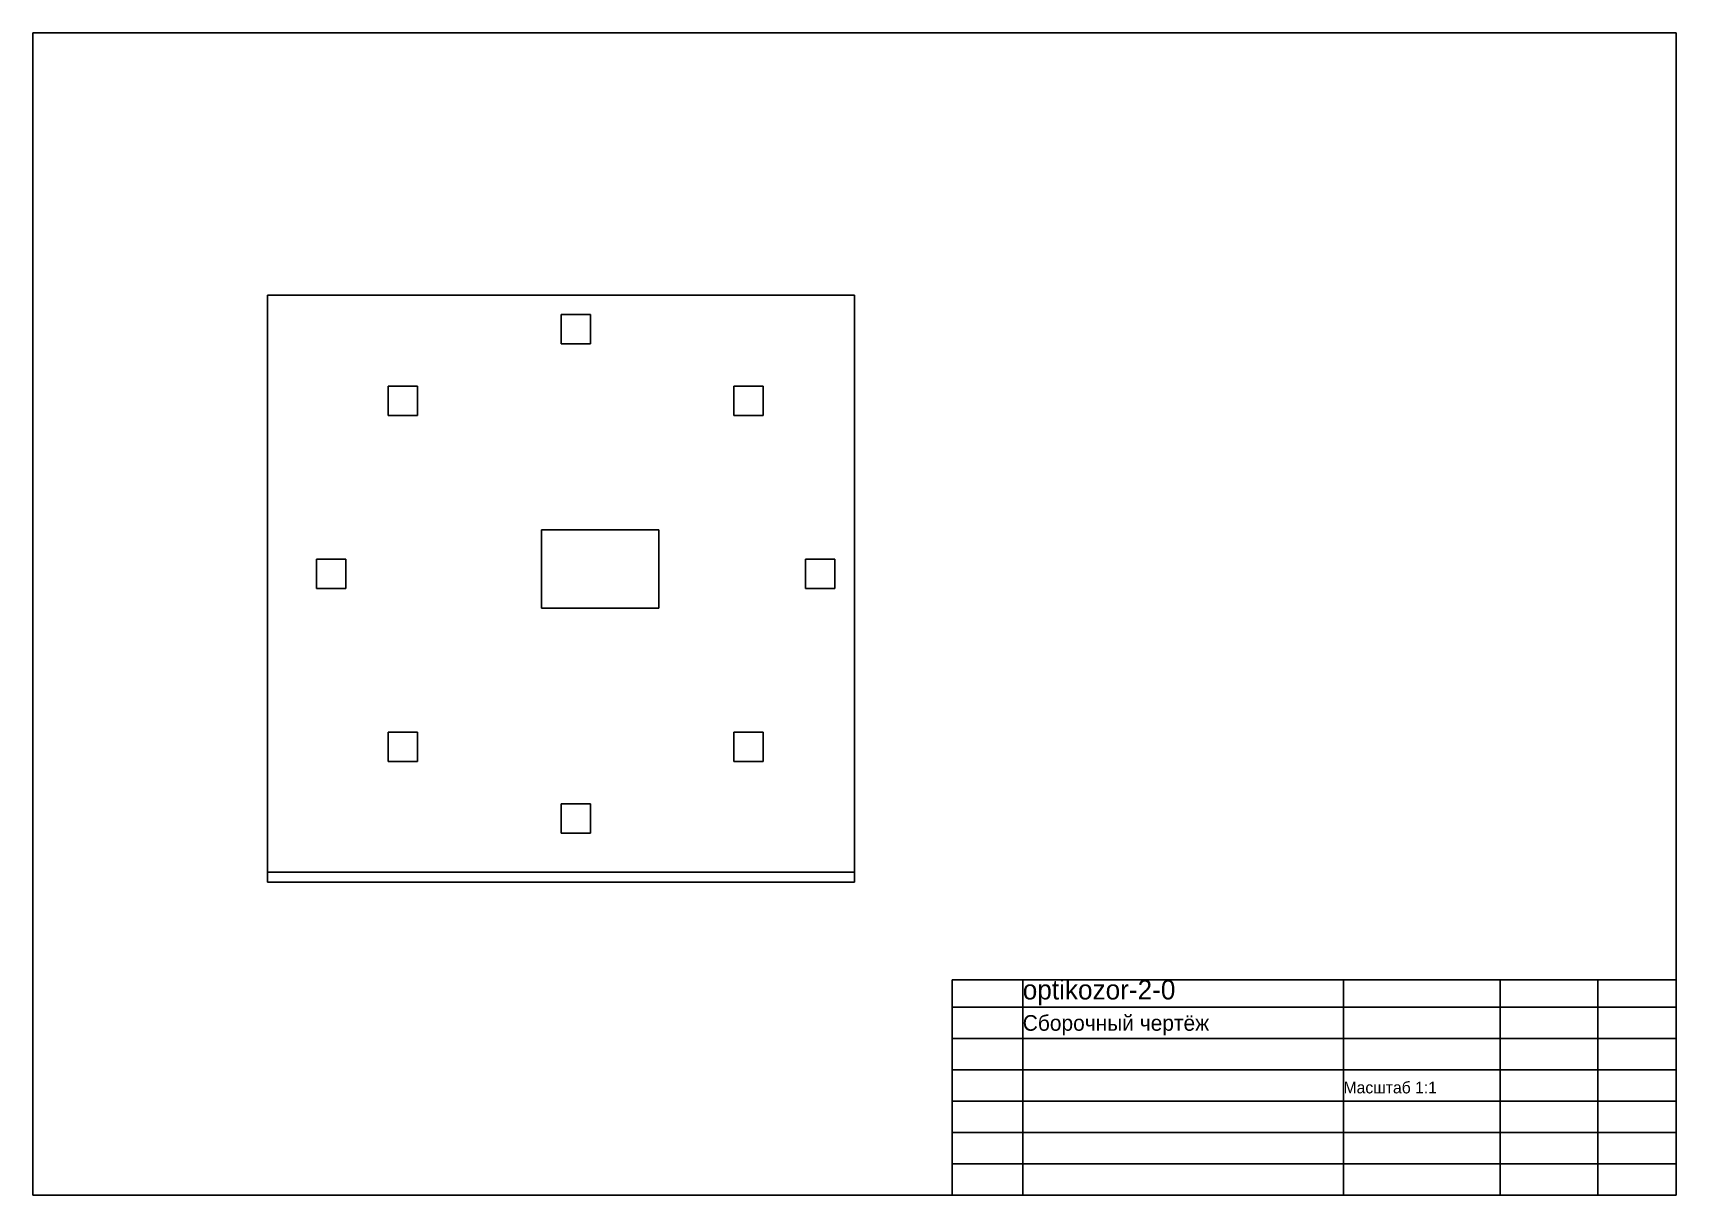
# Model space of a CAD drawing. Header units: metres. Extents: x 0 to 420, y 0 to 297.
import ezdxf

# ---------------------------------------------------------------- set-up
doc = ezdxf.new("R2010")
doc.units = ezdxf.units.M

msp = doc.modelspace()

# ---------------------------------------------------------------- linework, layer by layer
for p, q in [((420, 297), (0, 297)), ((0, 297), (0, 0)), ((420, 0), (420, 297)), ((210, 230), (60, 230)), ((60, 230), (60, 80)), ((210, 80), (210, 230)), ((142.5, 225), (135, 225)), ((135, 225), (135, 217.5)), ((142.5, 217.5), (142.5, 225)), ((135, 217.5), (142.5, 217.5)), ((98.31, 206.69), (90.81, 206.69)), ((90.81, 206.69), (90.81, 199.19)), ((98.31, 199.19), (98.31, 206.69)), ((186.69, 206.69), (179.19, 206.69)), ((179.19, 206.69), (179.19, 199.19)), ((186.69, 199.19), (186.69, 206.69)), ((90.81, 199.19), (98.31, 199.19)), ((179.19, 199.19), (186.69, 199.19)), ((160, 170), (130, 170)), ((130, 170), (130, 150)), ((160, 150), (160, 170)), ((80, 162.5), (72.5, 162.5)), ((72.5, 162.5), (72.5, 155)), ((80, 155), (80, 162.5)), ((205, 162.5), (197.5, 162.5)), ((197.5, 162.5), (197.5, 155)), ((205, 155), (205, 162.5)), ((72.5, 155), (80, 155)), ((197.5, 155), (205, 155)), ((130, 150), (160, 150)), ((98.31, 118.31), (90.81, 118.31)), ((90.81, 118.31), (90.81, 110.81)), ((98.31, 110.81), (98.31, 118.31)), ((186.69, 118.31), (179.19, 118.31)), ((179.19, 118.31), (179.19, 110.81)), ((186.69, 110.81), (186.69, 118.31)), ((90.81, 110.81), (98.31, 110.81)), ((179.19, 110.81), (186.69, 110.81)), ((142.5, 100), (135, 100)), ((135, 100), (135, 92.5)), ((142.5, 92.5), (142.5, 100)), ((135, 92.5), (142.5, 92.5)), ((210, 82.5), (60, 82.5)), ((60, 82.5), (60, 80)), ((60, 80), (210, 80)), ((60, 80), (210, 80)), ((210, 80), (210, 82.5)), ((420, 55), (235, 55)), ((235, 55), (235, 0)), ((253, 0), (253, 55)), ((335, 0), (335, 55)), ((375, 0), (375, 55)), ((400, 0), (400, 55)), ((420, 0), (420, 55)), ((235, 48), (420, 48)), ((235, 40), (420, 40)), ((235, 32), (420, 32)), ((235, 24), (420, 24)), ((235, 16), (420, 16)), ((235, 8), (420, 8)), ((0, 0), (420, 0)), ((235, 0), (420, 0))]:
    msp.add_line(p, q)

# ---------------------------------------------------------------- texts
for s, height, p in [('optikozor-2-0', 5, (253, 50)), ('Сборочный чертёж', 4, (253, 42)), ('Масштаб 1:1', 3, (335, 26))]:
    msp.add_text(s, height=height).set_placement(p)

doc.saveas('drawing.dxf')
